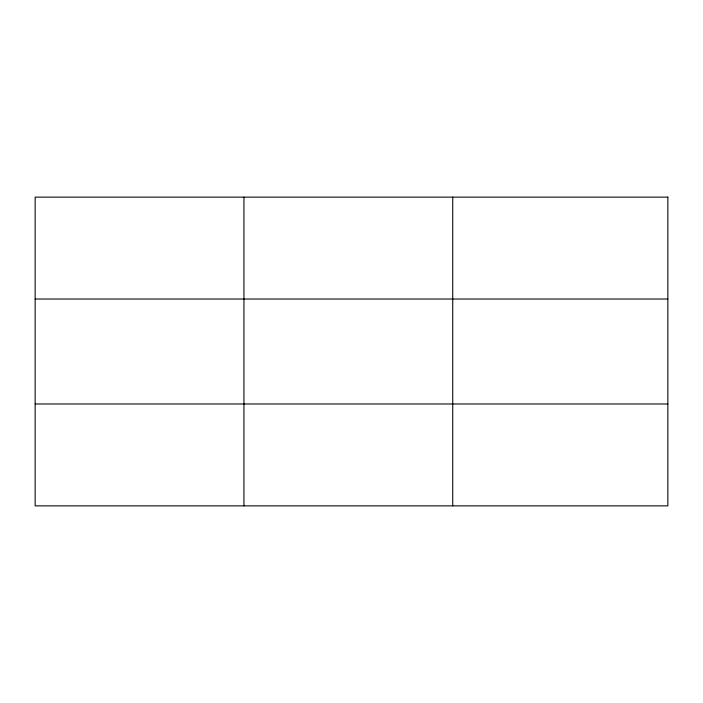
<?xml version="1.0" encoding="UTF-8"?>
<svg xmlns="http://www.w3.org/2000/svg" width="703" height="703" viewBox="0 0 703 703"><rect width="100%" height="100%" fill="white"/><g stroke="black" fill="none" stroke-linecap="round" stroke-linejoin="round"><path stroke-width="1.05" d="M243.941 505.861L243.941 197.139M452.732 505.861L452.732 197.139M35.15 299.021L667.85 299.021M35.15 403.979L667.85 403.979M667.85 197.139L35.15 197.139L35.15 505.861L667.85 505.861L667.85 197.139"/></g></svg>
